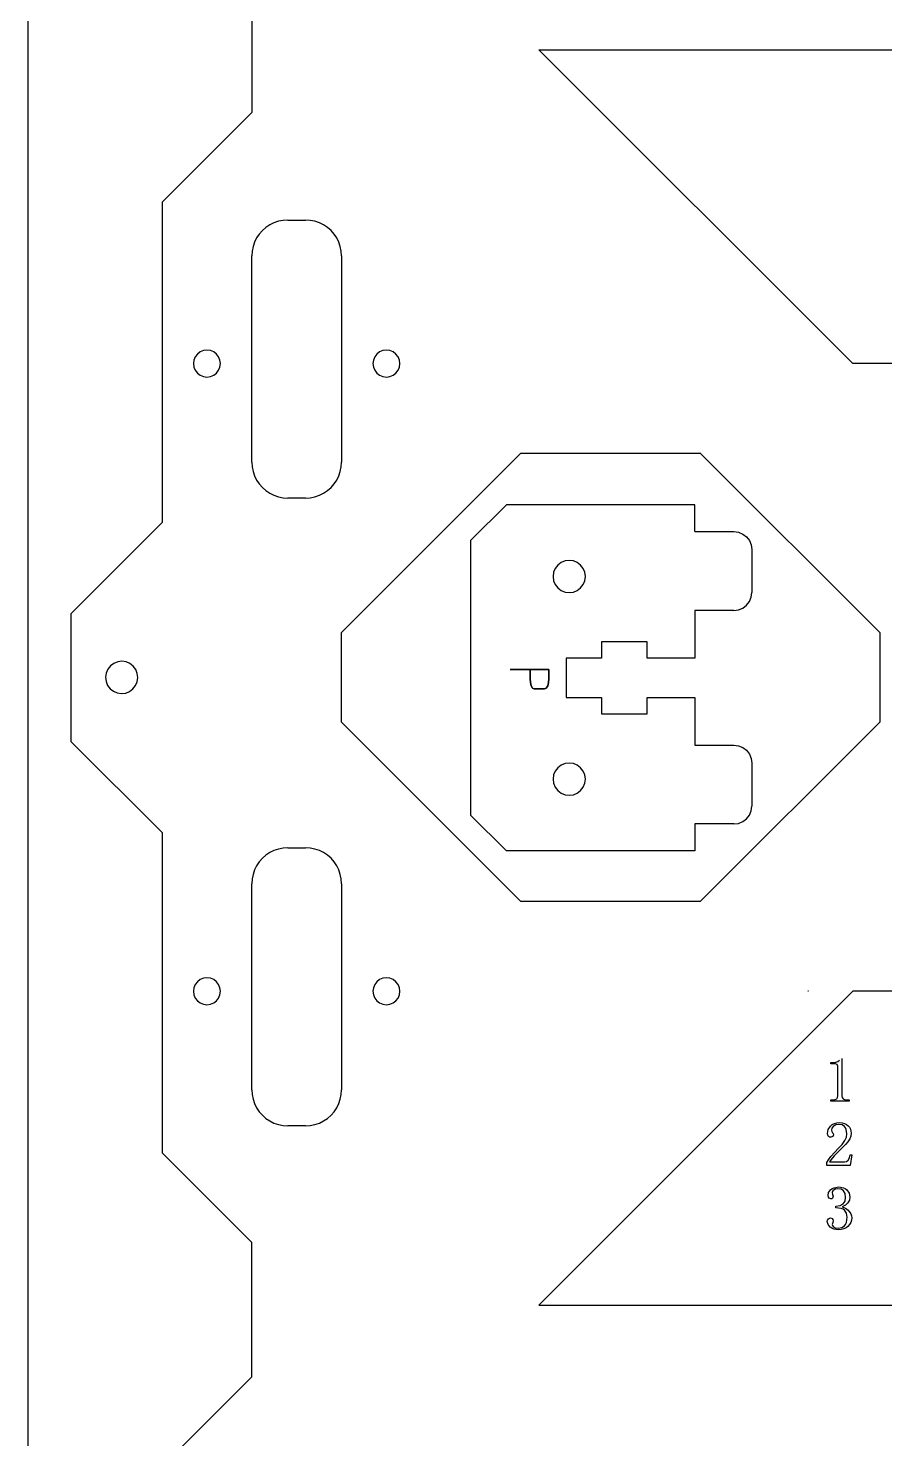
# Model space of a CAD drawing. Extents: x 6.6 to 38.2, y 6.7 to 38.5.
# Drawn here: x 19.41 to 23.17, y 29.1 to 35.29 of the extents above; entities that cross this region are included whole.
import ezdxf

# ---------------------------------------------------------------- set-up
doc = ezdxf.new("R2010")
doc.units = 0
doc.layers.get('0').update_dxf_attribs({"linetype": 'CONTINUOUS'})
doc.layers.add('Burn', color=7, linetype='CONTINUOUS')

msp = doc.modelspace()

# ---------------------------------------------------------------- linework, layer by layer
at = {"color": 7}
for points in [[(19.411994, 25.885963), (19.411994, 36.765572)], [(20.39295, 35.506406), (20.39295, 34.916172)], [(21.652112, 35.191617), (26.216583, 35.191617), (24.839373, 33.814403), (23.029323, 33.814403)], [(21.652112, 35.191617), (23.029323, 33.814403)], [(20.39295, 34.916172), (19.999458, 34.522681)], [(19.999458, 34.522681), (19.999458, 33.116899)], [(20.471647, 34.423178), (20.454527, 34.41174)], [(20.490111, 34.432281), (20.471647, 34.423178)], [(20.509609, 34.438899), (20.490111, 34.432281)], [(20.529798, 34.442919), (20.509609, 34.438899)], [(20.550344, 34.444264), (20.529798, 34.442919)], [(20.550344, 34.444264), (20.62904, 34.444264)], [(20.649588, 34.442919), (20.62904, 34.444264)], [(20.669778, 34.438899), (20.649588, 34.442919)], [(20.689274, 34.432281), (20.669778, 34.438899)], [(20.707737, 34.423178), (20.689274, 34.432281)], [(20.724858, 34.41174), (20.707737, 34.423178)], [(20.414034, 34.365563), (20.40493, 34.347101)], [(20.425474, 34.382684), (20.414034, 34.365563)], [(20.43905, 34.398162), (20.425474, 34.382684)], [(20.454527, 34.41174), (20.43905, 34.398162)], [(20.740337, 34.398162), (20.724858, 34.41174)], [(20.753912, 34.382684), (20.740337, 34.398163)], [(20.765348, 34.365563), (20.753912, 34.382684)], [(20.781074, 34.327606), (20.774458, 34.347101), (20.765348, 34.365563)], [(20.394297, 34.307408), (20.39295, 34.286868)], [(20.398311, 34.327606), (20.394297, 34.307408)], [(20.40493, 34.347101), (20.398311, 34.327606)], [(20.785089, 34.307408), (20.781074, 34.327606)], [(20.786437, 34.286868), (20.785089, 34.307408)], [(20.39295, 33.381843), (20.39295, 34.286868)], [(20.786437, 34.286868), (20.786437, 33.381843)], [(20.166693, 33.865521), (20.154469, 33.85614)], [(20.180928, 33.871417), (20.166693, 33.865521)], [(20.196204, 33.873428), (20.180928, 33.871417)], [(20.211479, 33.871417), (20.196204, 33.873428)], [(20.225713, 33.865521), (20.211479, 33.871417)], [(20.23794, 33.85614), (20.225713, 33.865521)], [(20.953669, 33.865521), (20.941447, 33.85614)], [(20.967904, 33.871417), (20.953669, 33.865521)], [(20.98318, 33.873428), (20.967904, 33.871417)], [(20.99846, 33.871417), (20.98318, 33.873428)], [(21.012693, 33.865521), (20.99846, 33.871417)], [(21.024918, 33.85614), (21.012693, 33.865521)], [(20.139191, 33.829681), (20.13718, 33.814403)], [(20.13718, 33.814403), (20.139191, 33.799128)], [(20.145089, 33.843916), (20.139191, 33.829681)], [(20.139191, 33.799128), (20.145089, 33.784891)], [(20.154469, 33.85614), (20.145089, 33.843916)], [(20.247318, 33.843916), (20.23794, 33.85614)], [(20.253216, 33.829681), (20.247318, 33.843916)], [(20.247318, 33.784891), (20.253216, 33.799128)], [(20.255229, 33.814403), (20.253216, 33.829681)], [(20.253216, 33.799128), (20.255229, 33.814403)], [(20.926171, 33.829681), (20.92416, 33.814403)], [(20.92416, 33.814403), (20.926171, 33.799128)], [(20.932066, 33.843916), (20.926171, 33.829681)], [(20.926171, 33.799128), (20.932066, 33.784891)], [(20.941447, 33.85614), (20.932066, 33.843916)], [(21.034299, 33.843916), (21.024918, 33.85614)], [(21.040193, 33.829681), (21.034299, 33.843916)], [(21.034299, 33.784891), (21.040193, 33.799128)], [(21.042206, 33.814403), (21.040193, 33.829681)], [(21.040193, 33.799128), (21.042206, 33.814403)], [(20.145089, 33.784891), (20.154469, 33.772669)], [(20.154469, 33.772669), (20.166693, 33.763287)], [(20.166693, 33.763287), (20.180928, 33.757393)], [(20.180928, 33.757393), (20.196204, 33.755379)], [(20.196204, 33.755379), (20.211479, 33.757393)], [(20.211479, 33.757393), (20.225713, 33.763287)], [(20.225713, 33.763287), (20.23794, 33.772669)], [(20.23794, 33.772669), (20.247318, 33.784891)], [(20.932066, 33.784891), (20.941447, 33.772669)], [(20.941447, 33.772669), (20.953669, 33.763287)], [(20.953669, 33.763287), (20.967904, 33.757393)], [(20.967904, 33.757393), (20.98318, 33.755379)], [(20.98318, 33.755379), (20.99846, 33.757393)], [(20.99846, 33.757393), (21.012693, 33.763287)], [(21.012693, 33.763287), (21.024918, 33.772669)], [(21.024918, 33.772669), (21.034299, 33.784891)], [(20.39295, 33.381843), (20.394297, 33.361297)], [(20.785089, 33.361297), (20.786437, 33.381843)], [(23.14737, 32.633938), (23.14737, 32.240447), (22.360392, 31.45347), (21.573414, 31.45347), (20.786437, 32.240447), (20.786437, 32.633938), (21.573414, 33.420914), (22.360392, 33.420914), (23.14737, 32.633938)], [(22.360392, 33.420914), (22.363159, 33.420914)], [(20.394297, 33.361297), (20.398311, 33.341104)], [(20.398311, 33.341104), (20.40493, 33.321609)], [(20.40493, 33.321609), (20.414034, 33.303144)], [(20.414034, 33.303146), (20.425474, 33.286027)], [(20.753912, 33.286027), (20.765348, 33.303146)], [(20.765348, 33.303146), (20.774458, 33.321609)], [(20.774458, 33.321609), (20.781074, 33.341104)], [(20.781074, 33.341104), (20.785089, 33.361297)], [(20.425474, 33.286027), (20.43905, 33.270548)], [(20.43905, 33.270548), (20.454527, 33.256972)], [(20.454527, 33.256972), (20.471647, 33.245532)], [(20.471647, 33.245532), (20.490111, 33.236427)], [(20.689274, 33.236427), (20.707737, 33.245532)], [(20.707737, 33.245532), (20.724858, 33.256972)], [(20.724858, 33.256972), (20.740337, 33.270548)], [(20.740337, 33.270548), (20.753912, 33.286027)], [(20.490111, 33.236427), (20.509609, 33.229808)], [(20.509609, 33.229808), (20.529798, 33.225794)], [(20.529798, 33.225794), (20.550344, 33.224447)], [(20.62904, 33.224448), (20.550344, 33.224448)], [(20.62904, 33.224448), (20.649588, 33.225794)], [(20.649588, 33.225794), (20.669778, 33.229808)], [(20.669778, 33.229808), (20.689274, 33.236427)], [(21.352518, 33.03749), (21.509914, 33.194884)], [(22.33624, 33.076837), (22.33624, 33.194884), (21.509914, 33.194884)], [(19.59939, 32.716831), (19.999458, 33.116899)], [(22.33624, 33.076837), (22.50741, 33.076837)], [(22.50741, 33.076837), (22.527774, 33.074157)], [(22.527774, 33.074157), (22.546754, 33.066293)], [(22.546754, 33.066293), (22.563054, 33.053788)], [(22.563054, 33.053788), (22.575563, 33.03749)], [(21.352518, 33.03749), (21.352518, 31.833412)], [(22.575563, 33.03749), (22.583424, 33.018509)], [(22.583424, 33.018509), (22.586107, 32.998141)], [(22.586107, 32.998141), (22.586107, 32.809266)], [(21.856183, 32.880093), (21.853772, 32.898423), (21.846696, 32.915508), (21.835438, 32.930178), (21.820769, 32.941434), (21.803687, 32.948508), (21.785354, 32.950921), (21.767026, 32.948508), (21.749941, 32.941434), (21.735274, 32.930178), (21.724018, 32.915508), (21.71694, 32.898423), (21.714528, 32.880093), (21.71694, 32.861762), (21.724018, 32.84468)], [(21.724018, 32.84468), (21.735274, 32.83001), (21.749941, 32.818753), (21.767026, 32.81168), (21.785354, 32.809266), (21.803687, 32.81168), (21.820769, 32.818753), (21.835438, 32.83001), (21.846696, 32.84468), (21.853772, 32.861762), (21.856183, 32.880093)], [(22.583424, 32.788899), (22.586107, 32.809266)], [(22.546754, 32.741112), (22.563054, 32.753619)], [(22.563054, 32.753619), (22.575563, 32.769918)], [(22.575563, 32.769918), (22.583424, 32.788899)], [(19.59939, 32.716831), (19.59939, 32.156397)], [(22.33624, 32.730569), (22.33624, 32.522019)], [(22.50741, 32.730569), (22.33624, 32.730569)], [(22.50741, 32.730569), (22.527774, 32.733248)], [(22.527774, 32.733248), (22.546754, 32.741112)], [(21.927012, 32.592846), (21.927012, 32.522019)], [(22.127691, 32.592846), (21.927012, 32.592846)], [(22.127691, 32.522019), (22.127691, 32.592846)], [(19.787257, 32.498923), (19.772461, 32.487834)], [(19.804416, 32.50581), (19.787257, 32.498923)], [(19.822774, 32.508016), (19.804416, 32.50581)], [(19.841077, 32.505399), (19.822774, 32.508016)], [(19.858079, 32.498132), (19.841077, 32.505399)], [(19.87262, 32.48671), (19.858079, 32.498132)], [(21.927012, 32.522019), (21.771587, 32.522019)], [(21.771587, 32.522019), (21.771587, 32.348882)], [(22.33624, 32.522019), (22.127691, 32.522019)], [(19.753774, 32.456289), (19.751157, 32.437981)], [(19.751157, 32.437981), (19.753363, 32.419627)], [(19.761043, 32.473291), (19.753774, 32.456289)], [(19.772461, 32.487834), (19.761043, 32.473291)], [(19.883711, 32.471919), (19.87262, 32.48671)], [(19.890596, 32.454757), (19.883711, 32.471919)], [(19.890187, 32.418097), (19.892804, 32.436401)], [(19.892804, 32.436401), (19.890596, 32.454757)], [(19.753363, 32.419627), (19.76025, 32.402467)], [(19.76025, 32.402467), (19.77134, 32.387671)], [(19.77134, 32.387671), (19.785883, 32.376254)], [(19.785883, 32.376254), (19.802884, 32.368988)], [(19.839544, 32.368576), (19.856708, 32.37546)], [(19.856708, 32.37546), (19.871499, 32.386552)], [(19.871499, 32.386552), (19.882921, 32.401094)], [(19.882921, 32.401094), (19.890187, 32.418097)], [(19.802884, 32.368988), (19.821189, 32.366368)], [(19.821189, 32.366368), (19.839544, 32.368576)], [(21.771587, 32.348882), (21.927012, 32.348882)], [(21.927012, 32.278053), (22.127691, 32.278053), (22.127691, 32.348882)], [(21.927012, 32.348882), (21.927012, 32.278053)], [(22.127691, 32.348882), (22.33624, 32.348882)], [(22.33624, 32.348882), (22.33624, 32.140334)], [(19.59939, 32.156397), (19.999458, 31.756328)], [(22.33624, 32.140334), (22.50741, 32.140334)], [(22.50741, 32.140334), (22.527774, 32.137651)], [(22.527774, 32.137651), (22.546754, 32.129791)], [(22.546754, 32.129791), (22.563054, 32.117284)], [(22.563054, 32.117284), (22.575563, 32.100984), (22.583424, 32.082004)], [(22.583424, 32.082004), (22.586107, 32.061639)], [(21.856183, 31.99081), (21.853772, 32.00914), (21.846696, 32.026226), (21.835438, 32.040893), (21.820769, 32.052149), (21.803687, 32.059224), (21.785354, 32.061639), (21.767026, 32.059224), (21.749941, 32.052149), (21.735274, 32.040893), (21.724018, 32.026226), (21.71694, 32.00914), (21.714528, 31.99081), (21.71694, 31.972479), (21.724018, 31.955396), (21.735274, 31.940724), (21.749941, 31.92947), (21.767026, 31.922394)], [(22.586107, 32.061639), (22.586107, 31.872761)], [(21.767026, 31.922393), (21.785354, 31.919982), (21.803687, 31.922393), (21.820769, 31.92947), (21.835438, 31.940724), (21.846696, 31.955396), (21.853772, 31.972478), (21.856183, 31.99081)], [(21.352518, 31.833412), (21.509914, 31.676017)], [(22.546754, 31.804608), (22.563054, 31.817113)], [(22.563054, 31.817113), (22.575563, 31.833412)], [(22.575563, 31.833412), (22.583424, 31.852393)], [(22.583424, 31.852393), (22.586107, 31.872761)], [(19.999458, 31.756328), (19.999458, 30.351702)], [(22.33624, 31.794066), (22.33624, 31.676017), (21.509914, 31.676017)], [(22.50741, 31.794066), (22.33624, 31.794066)], [(22.50741, 31.794066), (22.527774, 31.796747), (22.546754, 31.804608)], [(20.43905, 31.643463), (20.425474, 31.627982)], [(20.454527, 31.657038), (20.43905, 31.643463)], [(20.471647, 31.668476), (20.454527, 31.657038)], [(20.490111, 31.677583), (20.471647, 31.668476)], [(20.509609, 31.6842), (20.490111, 31.677583)], [(20.550344, 31.689563), (20.529798, 31.688216), (20.509609, 31.6842)], [(20.550344, 31.689563), (20.62904, 31.689563)], [(20.689274, 31.677583), (20.669778, 31.6842), (20.649588, 31.688216), (20.62904, 31.689563)], [(20.707737, 31.668476), (20.689274, 31.677583)], [(20.724858, 31.657038), (20.707737, 31.668476)], [(20.740337, 31.643463), (20.724858, 31.657038)], [(20.753912, 31.627982), (20.740337, 31.643463)], [(20.40493, 31.592399), (20.398311, 31.572903), (20.394297, 31.552711), (20.39295, 31.532166)], [(20.414034, 31.610866), (20.40493, 31.592399)], [(20.425474, 31.627982), (20.414034, 31.610866)], [(20.774458, 31.592399), (20.765348, 31.610866), (20.753912, 31.627982)], [(20.781074, 31.572903), (20.774458, 31.592399)], [(20.785089, 31.552711), (20.781074, 31.572903)], [(20.39295, 30.627141), (20.39295, 31.532166)], [(20.786437, 31.532166), (20.785089, 31.552711)], [(20.786437, 31.532166), (20.786437, 30.627141)], [(20.139191, 31.075258), (20.13718, 31.059982)], [(20.145089, 31.089492), (20.139191, 31.075258)], [(20.154469, 31.101716), (20.145089, 31.089492)], [(20.166693, 31.111096), (20.154469, 31.101716)], [(20.180928, 31.116993), (20.166693, 31.111096)], [(20.196204, 31.119004), (20.180928, 31.116993)], [(20.211479, 31.116993), (20.196204, 31.119004)], [(20.225713, 31.111096), (20.211479, 31.116993)], [(20.23794, 31.101716), (20.225713, 31.111096)], [(20.247318, 31.089492), (20.23794, 31.101716)], [(20.253216, 31.075258), (20.247318, 31.089492)], [(20.255229, 31.059982), (20.253216, 31.075258)], [(20.926171, 31.075258), (20.92416, 31.059982)], [(20.932066, 31.089492), (20.926171, 31.075258)], [(20.941447, 31.101716), (20.932066, 31.089492)], [(20.953669, 31.111096), (20.941447, 31.101716)], [(20.967904, 31.116993), (20.953669, 31.111096)], [(20.98318, 31.119004), (20.967904, 31.116993)], [(20.99846, 31.116993), (20.98318, 31.119004)], [(21.012693, 31.111096), (20.99846, 31.116993)], [(21.024918, 31.101716), (21.012693, 31.111096)], [(21.034299, 31.089492), (21.024918, 31.101716)], [(21.040193, 31.075258), (21.034299, 31.089492)], [(21.042206, 31.059982), (21.040193, 31.075258)], [(20.13718, 31.059982), (20.139191, 31.044703)], [(20.139191, 31.044703), (20.145089, 31.030468)], [(20.145089, 31.030468), (20.154469, 31.018248)], [(20.154469, 31.018248), (20.166693, 31.008867)], [(20.225713, 31.008867), (20.23794, 31.018248)], [(20.23794, 31.018248), (20.247318, 31.030468)], [(20.247318, 31.030468), (20.253216, 31.044703)], [(20.253216, 31.044703), (20.255229, 31.059982)], [(20.92416, 31.059982), (20.926171, 31.044703)], [(20.926171, 31.044703), (20.932066, 31.030468)], [(20.932066, 31.030468), (20.941447, 31.018248)], [(20.941447, 31.018248), (20.953669, 31.008867)], [(21.012693, 31.008867), (21.024918, 31.018248)], [(21.024918, 31.018248), (21.034299, 31.030468)], [(21.034299, 31.030468), (21.040193, 31.044703)], [(21.040193, 31.044703), (21.042206, 31.059982)], [(23.029323, 31.059982), (21.652112, 29.682771)], [(22.835349, 31.059982), (22.832578, 31.059982)], [(24.839373, 31.059982), (23.029323, 31.059982)], [(20.166693, 31.008867), (20.180928, 31.002969)], [(20.180928, 31.002969), (20.196204, 31.000957)], [(20.196204, 31.000957), (20.211479, 31.002969)], [(20.211479, 31.002969), (20.225713, 31.008867)], [(20.953669, 31.008867), (20.967904, 31.002969)], [(20.967904, 31.002969), (20.98318, 31.000957)], [(20.98318, 31.000957), (20.99846, 31.002969)], [(20.99846, 31.002969), (21.012693, 31.008867)], [(20.39295, 30.627141), (20.394297, 30.6066), (20.398311, 30.586406)], [(20.398311, 30.586406), (20.40493, 30.56691)], [(20.774458, 30.56691), (20.781074, 30.586406), (20.785089, 30.6066)], [(20.785089, 30.6066), (20.786437, 30.627141)], [(20.40493, 30.56691), (20.414034, 30.548446), (20.425474, 30.531327)], [(20.425474, 30.531327), (20.43905, 30.515849)], [(20.43905, 30.515849), (20.454527, 30.502273)], [(20.689274, 30.48173), (20.707737, 30.490832), (20.724858, 30.502273), (20.740337, 30.515849)], [(20.740337, 30.515849), (20.753912, 30.531327)], [(20.753912, 30.531327), (20.765348, 30.548446), (20.774458, 30.56691)], [(20.454527, 30.502273), (20.471647, 30.490832)], [(20.471647, 30.490832), (20.490111, 30.481729)], [(20.490111, 30.48173), (20.509609, 30.47511)], [(20.509609, 30.47511), (20.529798, 30.471092)], [(20.529798, 30.471092), (20.550344, 30.469744)], [(20.62904, 30.469744), (20.550344, 30.469744)], [(20.62904, 30.469744), (20.649588, 30.471092)], [(20.649588, 30.471092), (20.669778, 30.47511)], [(20.669778, 30.47511), (20.689274, 30.48173)], [(19.999458, 30.351702), (20.39295, 29.95821)], [(20.39295, 29.367976), (20.39295, 29.95821)], [(21.652112, 29.682771), (26.216583, 29.682771)], [(19.605969, 28.581), (20.39295, 29.367976)]]:
    msp.add_lwpolyline(points, dxfattribs=at)
at = {"layer": 'Burn', "color": 1}
for points in [[(21.526818, 32.471736), (21.696333, 32.471736), (21.696333, 32.431683), (21.694949, 32.414641), (21.690802, 32.400362), (21.684689, 32.390684), (21.681197, 32.388268), (21.677413, 32.387446), (21.631472, 32.387446), (21.627733, 32.388268), (21.624379, 32.390684), (21.618823, 32.400362), (21.615229, 32.414641), (21.61403, 32.431683), (21.61403, 32.471736), (21.526818, 32.471736)], [(21.614022, 32.431683), (21.615221, 32.414641), (21.618816, 32.400361), (21.624371, 32.390684), (21.627727, 32.388268), (21.631468, 32.387446), (21.677411, 32.387446), (21.681196, 32.388268), (21.684688, 32.390684), (21.690802, 32.400361), (21.694949, 32.414641), (21.696333, 32.431683), (21.696333, 32.471736), (21.614022, 32.471736), (21.614022, 32.431683)], [(22.981538, 30.7655), (22.981538, 30.601336)], [(22.93306, 30.747871), (22.942977, 30.747871), (22.954612, 30.748983), (22.964187, 30.75229)], [(22.961153, 30.738781), (22.95289, 30.741263), (22.93306, 30.741263), (22.93306, 30.747871)], [(22.962598, 30.593623), (22.963909, 30.601336), (22.963909, 30.731347), (22.961153, 30.738781)], [(22.964187, 30.75228), (22.97169, 30.757787)], [(23.013488, 30.577098), (22.93306, 30.577098), (22.93306, 30.583708), (22.942977, 30.583708)], [(22.942977, 30.583708), (22.952133, 30.584819), (22.958677, 30.588126), (22.962598, 30.593634)], [(22.981538, 30.601336), (22.982846, 30.593623), (22.986768, 30.588116), (22.993313, 30.584809)], [(22.993313, 30.584809), (23.002471, 30.583698), (23.013488, 30.583698), (23.013488, 30.577088)], [(22.923143, 30.42285), (22.919839, 30.428358), (22.918728, 30.436069), (22.921761, 30.453972)], [(22.921768, 30.453972), (22.930854, 30.468022), (22.939532, 30.474771), (22.949034, 30.47959)], [(22.942977, 30.466919), (22.938018, 30.459483), (22.936363, 30.450392)], [(23.000816, 30.453972), (22.997374, 30.461206), (22.992557, 30.466919), (22.982089, 30.473532), (22.968316, 30.475734), (22.954268, 30.473532), (22.942977, 30.466919)], [(22.949034, 30.47959), (22.959364, 30.482481), (22.970518, 30.483459), (22.982432, 30.482626)], [(22.982432, 30.482621), (22.992831, 30.480141), (23.001713, 30.476009), (23.009081, 30.470226)], [(23.001302, 30.420234), (23.003573, 30.434969), (23.000816, 30.453972)], [(23.009081, 30.470226), (23.014864, 30.463202), (23.018998, 30.45535), (23.022302, 30.437172)], [(22.93306, 30.419546), (22.927274, 30.420379), (22.923143, 30.422858)], [(22.94325, 30.435519), (22.944083, 30.430561), (22.941328, 30.422299), (22.933066, 30.419546)], [(23.008049, 30.399782), (22.996962, 30.387594), (22.947658, 30.337739), (22.933954, 30.321693)], [(22.936363, 30.450392), (22.937474, 30.444336), (22.94078, 30.439378), (22.943258, 30.435519)], [(22.967213, 30.371067), (22.98312, 30.388283), (22.994482, 30.404671), (23.001302, 30.420233)], [(23.022302, 30.437172), (23.02072, 30.424572), (23.015967, 30.412109), (23.008049, 30.399782)], [(23.017896, 30.342419), (23.024508, 30.342419), (23.017896, 30.295047), (22.915431, 30.295047)], [(22.915431, 30.295047), (22.915431, 30.309369), (22.922386, 30.321072), (22.933334, 30.335258)], [(22.933334, 30.335258), (22.967213, 30.371067)], [(23.001576, 30.3135), (23.008807, 30.319282), (23.014247, 30.328924), (23.017896, 30.342419)], [(22.933954, 30.321693), (22.92755, 30.311567), (22.992557, 30.311567), (23.001576, 30.3135)], [(22.922042, 30.157048), (22.92093, 30.163933)], [(22.920939, 30.163933), (22.92342, 30.177157)], [(22.925349, 30.151816), (22.922042, 30.157048)], [(22.92342, 30.177157), (22.930854, 30.188169)], [(22.93306, 30.148508), (22.925349, 30.151816)], [(22.930854, 30.188169), (22.938567, 30.193957)], [(22.9374, 30.149267), (22.93306, 30.148489)], [(22.940494, 30.151539), (22.9374, 30.149267)], [(22.938567, 30.193957), (22.947383, 30.198089)], [(22.941872, 30.184866), (22.938567, 30.177157)], [(22.938567, 30.177157), (22.940772, 30.168342)], [(22.942977, 30.160629), (22.940494, 30.151539)], [(22.940772, 30.168342), (22.942977, 30.160629)], [(22.95234, 30.191479), (22.941872, 30.184866)], [(22.947383, 30.198089), (22.968316, 30.201394)], [(22.963909, 30.193682), (22.95234, 30.191479)], [(22.97768, 30.191479), (22.963909, 30.193682)], [(22.968316, 30.201394), (22.988147, 30.198089)], [(22.988147, 30.184866), (22.97768, 30.191479)], [(22.988147, 30.198089), (22.996412, 30.193957)], [(22.995586, 30.171922), (22.988147, 30.184866)], [(22.995379, 30.138728), (22.998062, 30.15512)], [(22.998062, 30.15512), (22.995586, 30.171922)], [(22.996412, 30.193957), (23.003573, 30.188169)], [(23.003573, 30.188169), (23.013488, 30.174122)], [(23.013488, 30.174122), (23.016793, 30.158424)], [(23.016793, 30.158424), (23.014659, 30.143688)], [(22.955096, 30.117659), (22.973891, 30.120002)], [(22.955096, 30.109947), (22.955096, 30.117659)], [(22.978509, 30.107194), (22.955096, 30.109947)], [(22.973891, 30.120002), (22.987322, 30.127026)], [(22.987116, 30.103751), (22.978509, 30.107194)], [(22.997582, 30.121654), (22.982638, 30.114356)], [(22.982638, 30.114356), (22.998062, 30.108021)], [(22.993656, 30.09893), (22.987116, 30.103752)], [(22.987322, 30.127026), (22.995379, 30.138728)], [(23.001919, 30.085707), (22.993656, 30.09893)], [(23.008256, 30.131431), (22.997582, 30.121654)], [(22.998062, 30.108021), (23.009081, 30.100033)], [(23.004674, 30.068079), (23.001919, 30.085707)], [(23.014659, 30.143688), (23.008256, 30.131431)], [(23.009081, 30.100033), (23.02065, 30.083782)], [(23.02065, 30.083782), (23.023541, 30.075034)], [(22.917634, 30.04935), (22.918747, 30.056237)], [(22.920663, 30.036678), (22.917634, 30.04935)], [(22.918734, 30.056237), (22.922042, 30.061471)], [(22.929754, 30.025111), (22.920663, 30.036678)], [(22.922042, 30.061471), (22.926448, 30.064777)], [(22.926448, 30.064776), (22.930854, 30.065887)], [(22.936983, 30.019807), (22.929754, 30.025111)], [(22.930854, 30.065877), (22.938567, 30.062571)], [(22.938567, 30.062571), (22.941872, 30.057889)], [(22.941872, 30.046044), (22.938567, 30.036128)], [(22.938567, 30.036128), (22.939679, 30.03172)], [(22.939671, 30.03172), (22.942977, 30.027316)], [(22.942977, 30.052656), (22.941864, 30.046044)], [(22.941872, 30.057889), (22.942984, 30.052656)], [(22.942977, 30.027316), (22.95234, 30.022358)], [(22.95234, 30.022358), (22.965011, 30.020706)], [(22.965011, 30.020706), (22.98071, 30.023184)], [(22.98071, 30.023184), (22.992557, 30.030621)], [(22.99958, 30.021667), (22.989801, 30.016848)], [(22.992557, 30.030621), (22.997857, 30.037094)], [(22.997857, 30.037094), (23.001646, 30.045494)], [(23.007979, 30.028417), (22.99958, 30.021667)], [(23.001646, 30.045494), (23.004674, 30.068079)], [(23.01521, 30.036541), (23.007979, 30.028417)], [(23.020376, 30.045494), (23.01521, 30.036541)], [(23.023472, 30.05527), (23.020376, 30.045494)], [(23.024508, 30.065877), (23.023463, 30.05527)], [(23.023541, 30.075034), (23.024519, 30.065877)], [(22.945452, 30.016022), (22.936983, 30.019807)], [(22.966111, 30.012993), (22.945452, 30.016022)], [(22.978647, 30.013956), (22.966111, 30.012978)], [(22.989801, 30.016848), (22.978647, 30.013956)]]:
    msp.add_lwpolyline(points, dxfattribs=at)

doc.saveas('drawing.dxf')
